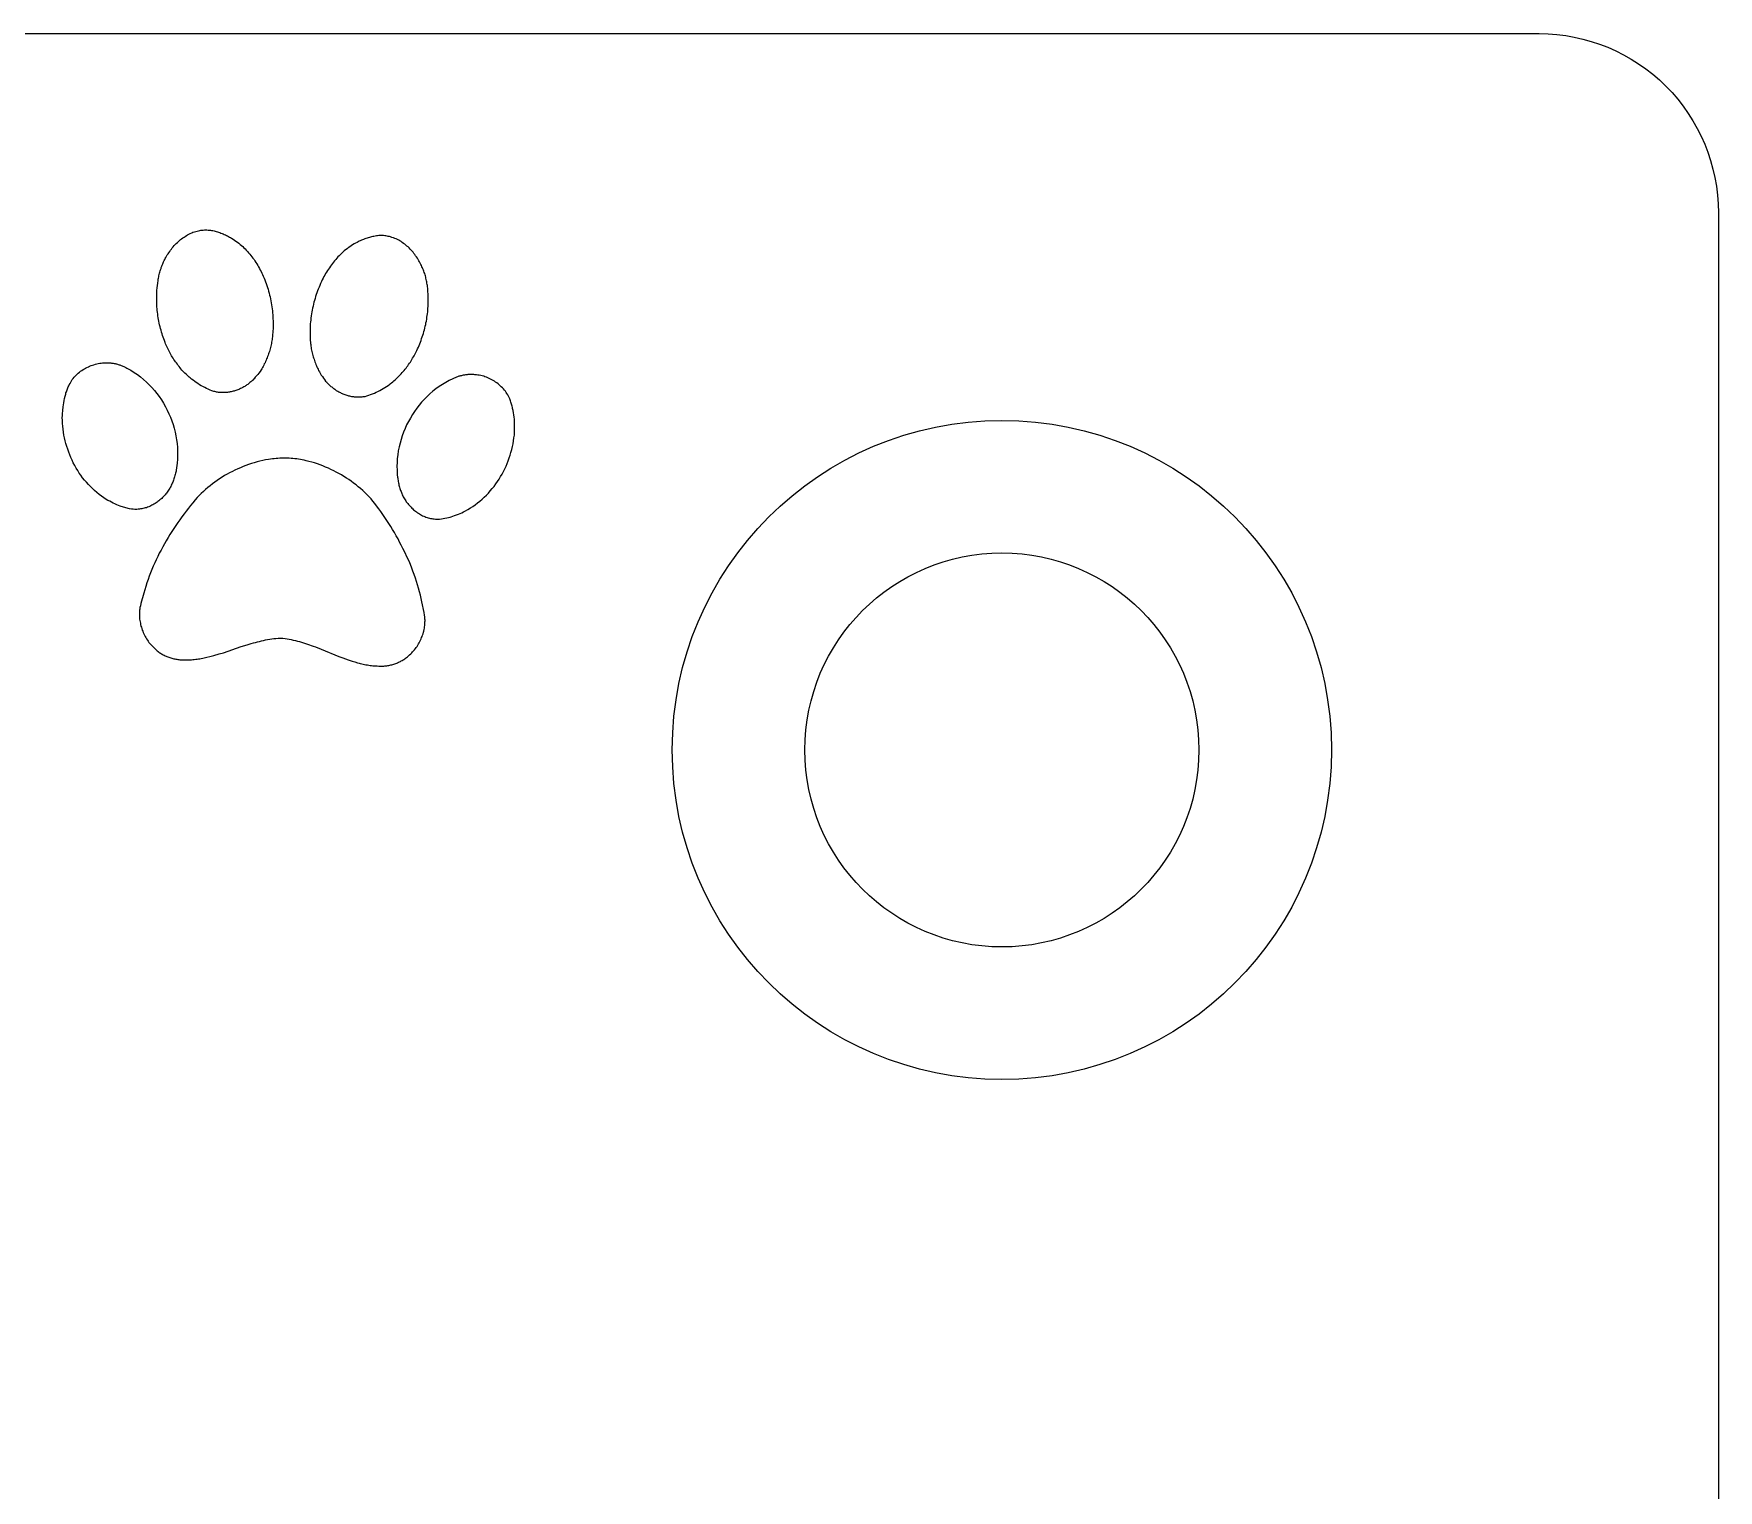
# Model space of a CAD drawing. Header units: inches. Extents: x 17686.2 to 17710.1, y 16300.4 to 16318.2.
# Drawn here: x 17707.586 to 17708.762, y 16307.87 to 16308.887 of the extents above; entities that cross this region are included whole.
import ezdxf

# ---------------------------------------------------------------- set-up
doc = ezdxf.new("R2010")
doc.units = ezdxf.units.IN
doc.header["$MEASUREMENT"] = 0
doc.layers.add('DEFAULT_LAYER', color=1, linetype='Continuous')

msp = doc.modelspace()

# ---------------------------------------------------------------- linework, layer by layer
at = {"color": 1, "linetype": 'ByBlock'}
msp.add_lwpolyline([(17703.5755, 16308.8868), (17708.6367, 16308.8868, -0.414214), (17708.7617, 16308.7618), (17708.7617, 16305.3968, -0.414214), (17708.6367, 16305.2718), (17703.5755, 16305.2718, -0.414214), (17703.4505, 16305.3968), (17703.4505, 16308.7618, -0.414214)], format="xyb", close=True, dxfattribs=at)
at = {"color": 3, "linetype": 'ByBlock'}
msp.add_circle((17708.2617, 16308.3868), 0.23, dxfattribs=at)
at = {"color": 1, "linetype": 'ByBlock'}
msp.add_circle((17708.2617, 16308.3868), 0.1375, dxfattribs=at)
at = {"layer": 'DEFAULT_LAYER', "color": 2}
for points in [[(17707.7011, 16308.7492), (17707.7019, 16308.7494), (17707.7028, 16308.7495), (17707.7036, 16308.7496), (17707.7044, 16308.7497), (17707.7053, 16308.7498), (17707.7061, 16308.7498), (17707.7069, 16308.7498), (17707.7078, 16308.7497), (17707.7086, 16308.7496), (17707.7094, 16308.7495), (17707.7102, 16308.7494), (17707.7111, 16308.7493), (17707.7119, 16308.7491), (17707.7127, 16308.7489), (17707.7135, 16308.7487), (17707.7143, 16308.7485), (17707.7151, 16308.7482), (17707.7159, 16308.7479), (17707.7167, 16308.7476), (17707.7175, 16308.7473), (17707.7182, 16308.747), (17707.719, 16308.7467), (17707.7198, 16308.7463), (17707.7205, 16308.746), (17707.7213, 16308.7456), (17707.722, 16308.7452), (17707.7228, 16308.7448), (17707.7235, 16308.7444), (17707.7242, 16308.744), (17707.7252, 16308.7433), (17707.7262, 16308.7426), (17707.7272, 16308.742), (17707.7282, 16308.7412), (17707.7291, 16308.7405), (17707.7301, 16308.7397), (17707.731, 16308.7389), (17707.7319, 16308.7381), (17707.7327, 16308.7373), (17707.7336, 16308.7365), (17707.7344, 16308.7356), (17707.7353, 16308.7347), (17707.736, 16308.7338), (17707.7368, 16308.7329), (17707.7376, 16308.732), (17707.7383, 16308.731), (17707.739, 16308.73), (17707.7398, 16308.7291), (17707.7404, 16308.7281), (17707.7411, 16308.7271), (17707.7417, 16308.726), (17707.7424, 16308.725), (17707.743, 16308.724), (17707.7436, 16308.7229), (17707.7441, 16308.7218), (17707.7447, 16308.7208), (17707.7452, 16308.7197), (17707.7457, 16308.7186), (17707.7462, 16308.7175), (17707.7468, 16308.7162), (17707.7473, 16308.7149), (17707.7478, 16308.7136), (17707.7483, 16308.7123), (17707.7487, 16308.711), (17707.7492, 16308.7097), (17707.7496, 16308.7084), (17707.75, 16308.707), (17707.7503, 16308.7057), (17707.7507, 16308.7043), (17707.751, 16308.703), (17707.7513, 16308.7016), (17707.7516, 16308.7002), (17707.7518, 16308.6989), (17707.7521, 16308.6975), (17707.7523, 16308.6961), (17707.7525, 16308.6947), (17707.7526, 16308.6934), (17707.7528, 16308.692), (17707.7529, 16308.6906), (17707.753, 16308.6892), (17707.753, 16308.6878), (17707.7531, 16308.6864), (17707.7531, 16308.685), (17707.7531, 16308.6836), (17707.7531, 16308.6822), (17707.7531, 16308.6808), (17707.753, 16308.6794), (17707.7529, 16308.678), (17707.7528, 16308.6771), (17707.7527, 16308.6762), (17707.7526, 16308.6752), (17707.7525, 16308.6743), (17707.7524, 16308.6733), (17707.7522, 16308.6724), (17707.752, 16308.6715), (17707.7519, 16308.6705), (17707.7517, 16308.6696), (17707.7515, 16308.6687), (17707.7513, 16308.6678), (17707.751, 16308.6668), (17707.7508, 16308.6659), (17707.7505, 16308.665), (17707.7502, 16308.6641), (17707.7499, 16308.6632), (17707.7496, 16308.6623), (17707.7493, 16308.6614), (17707.749, 16308.6605), (17707.7486, 16308.6597), (17707.7482, 16308.6588), (17707.7479, 16308.6579), (17707.7475, 16308.6571), (17707.747, 16308.6562), (17707.7466, 16308.6554), (17707.7461, 16308.6545), (17707.7457, 16308.6537), (17707.7452, 16308.6529), (17707.7447, 16308.6521), (17707.744, 16308.651), (17707.7432, 16308.6499), (17707.7424, 16308.6489), (17707.7416, 16308.6479), (17707.7407, 16308.6469), (17707.7398, 16308.6459), (17707.7394, 16308.6455), (17707.7389, 16308.645), (17707.7385, 16308.6445), (17707.738, 16308.6441), (17707.7375, 16308.6437), (17707.737, 16308.6433), (17707.7365, 16308.6428), (17707.736, 16308.6424), (17707.7354, 16308.642), (17707.7349, 16308.6417), (17707.7344, 16308.6413), (17707.7338, 16308.6409), (17707.7333, 16308.6406), (17707.7327, 16308.6403), (17707.7321, 16308.6399), (17707.7316, 16308.6396), (17707.731, 16308.6393), (17707.7304, 16308.639), (17707.7297, 16308.6387), (17707.7291, 16308.6385), (17707.7285, 16308.6382), (17707.7278, 16308.638), (17707.7272, 16308.6377), (17707.7265, 16308.6375), (17707.7259, 16308.6373), (17707.7252, 16308.6372), (17707.7246, 16308.637), (17707.7239, 16308.6368), (17707.7232, 16308.6367), (17707.7226, 16308.6366), (17707.7219, 16308.6365), (17707.7212, 16308.6364), (17707.7205, 16308.6363), (17707.7199, 16308.6363), (17707.7192, 16308.6362), (17707.7185, 16308.6362), (17707.7178, 16308.6362), (17707.7171, 16308.6362), (17707.7164, 16308.6363), (17707.7158, 16308.6363), (17707.7151, 16308.6364), (17707.7144, 16308.6365), (17707.7137, 16308.6366), (17707.7131, 16308.6367), (17707.7124, 16308.6369), (17707.7117, 16308.637), (17707.7104, 16308.6375), (17707.7092, 16308.638), (17707.7079, 16308.6386), (17707.7067, 16308.6391), (17707.7054, 16308.6397), (17707.7042, 16308.6404), (17707.703, 16308.641), (17707.7018, 16308.6417), (17707.7007, 16308.6425), (17707.6995, 16308.6432), (17707.6984, 16308.644), (17707.6973, 16308.6448), (17707.6962, 16308.6457), (17707.6952, 16308.6465), (17707.6946, 16308.647), (17707.6939, 16308.6477), (17707.6931, 16308.6484), (17707.6924, 16308.6491), (17707.6916, 16308.6498), (17707.6909, 16308.6505), (17707.6902, 16308.6513), (17707.6895, 16308.652), (17707.6888, 16308.6528), (17707.6882, 16308.6536), (17707.6875, 16308.6544), (17707.6869, 16308.6552), (17707.6863, 16308.656), (17707.6857, 16308.6569), (17707.6851, 16308.6577), (17707.6845, 16308.6585), (17707.6839, 16308.6594), (17707.6834, 16308.6603), (17707.6828, 16308.6611), (17707.6823, 16308.662), (17707.6818, 16308.6629), (17707.6813, 16308.6638), (17707.6808, 16308.6647), (17707.6803, 16308.6656), (17707.6799, 16308.6666), (17707.6794, 16308.6675), (17707.679, 16308.6684), (17707.6786, 16308.6694), (17707.6781, 16308.6703), (17707.6778, 16308.6713), (17707.6773, 16308.6725), (17707.6768, 16308.6737), (17707.6764, 16308.6749), (17707.676, 16308.6761), (17707.6756, 16308.6773), (17707.6752, 16308.6785), (17707.6749, 16308.6797), (17707.6745, 16308.681), (17707.6742, 16308.6822), (17707.6739, 16308.6835), (17707.6737, 16308.6847), (17707.6734, 16308.686), (17707.6732, 16308.6872), (17707.673, 16308.6885), (17707.6728, 16308.6897), (17707.6726, 16308.691), (17707.6725, 16308.6923), (17707.6723, 16308.6935), (17707.6722, 16308.6948), (17707.6721, 16308.6961), (17707.672, 16308.6974), (17707.672, 16308.6986), (17707.6719, 16308.6999), (17707.6719, 16308.7012), (17707.6719, 16308.7025), (17707.6719, 16308.7038), (17707.672, 16308.705), (17707.672, 16308.7063), (17707.6721, 16308.7076), (17707.6722, 16308.7093), (17707.6724, 16308.711), (17707.6726, 16308.7127), (17707.6729, 16308.7144), (17707.673, 16308.7153), (17707.6732, 16308.7161), (17707.6733, 16308.717), (17707.6735, 16308.7178), (17707.6737, 16308.7187), (17707.6739, 16308.7195), (17707.6741, 16308.7203), (17707.6744, 16308.7212), (17707.6746, 16308.722), (17707.6749, 16308.7228), (17707.6751, 16308.7236), (17707.6754, 16308.7244), (17707.6757, 16308.7252), (17707.6761, 16308.726), (17707.6764, 16308.7268), (17707.6767, 16308.7276), (17707.6771, 16308.7284), (17707.6775, 16308.7291), (17707.6779, 16308.7299), (17707.6783, 16308.7306), (17707.6788, 16308.7314), (17707.6793, 16308.7323), (17707.6798, 16308.7331), (17707.6804, 16308.7339), (17707.681, 16308.7348), (17707.6816, 16308.7356), (17707.6822, 16308.7364), (17707.6828, 16308.7372), (17707.6835, 16308.738), (17707.6841, 16308.7388), (17707.6848, 16308.7395), (17707.6855, 16308.7402), (17707.6863, 16308.741), (17707.687, 16308.7416), (17707.6878, 16308.7423), (17707.6885, 16308.743), (17707.6893, 16308.7436), (17707.6901, 16308.7442), (17707.691, 16308.7448), (17707.6918, 16308.7453), (17707.6927, 16308.7459), (17707.6935, 16308.7464), (17707.6944, 16308.7468), (17707.6953, 16308.7473), (17707.6963, 16308.7477), (17707.6972, 16308.7481), (17707.6982, 16308.7484), (17707.6991, 16308.7487), (17707.7001, 16308.749), (17707.7011, 16308.7492)], [(17707.8351, 16308.7449), (17707.8343, 16308.7451), (17707.8335, 16308.7453), (17707.8327, 16308.7455), (17707.8318, 16308.7456), (17707.831, 16308.7457), (17707.8302, 16308.7458), (17707.8293, 16308.7458), (17707.8285, 16308.7458), (17707.8277, 16308.7458), (17707.8269, 16308.7458), (17707.826, 16308.7457), (17707.8252, 16308.7456), (17707.8244, 16308.7455), (17707.8235, 16308.7453), (17707.8227, 16308.7452), (17707.8219, 16308.745), (17707.8211, 16308.7448), (17707.8203, 16308.7446), (17707.8195, 16308.7443), (17707.8187, 16308.7441), (17707.8179, 16308.7438), (17707.8171, 16308.7435), (17707.8163, 16308.7432), (17707.8155, 16308.7429), (17707.8148, 16308.7426), (17707.814, 16308.7422), (17707.8132, 16308.7419), (17707.8125, 16308.7415), (17707.8118, 16308.7411), (17707.8107, 16308.7406), (17707.8096, 16308.74), (17707.8086, 16308.7393), (17707.8076, 16308.7387), (17707.8066, 16308.738), (17707.8056, 16308.7373), (17707.8047, 16308.7366), (17707.8037, 16308.7358), (17707.8028, 16308.7351), (17707.8019, 16308.7343), (17707.801, 16308.7335), (17707.8001, 16308.7326), (17707.7993, 16308.7318), (17707.7984, 16308.7309), (17707.7976, 16308.73), (17707.7968, 16308.7291), (17707.796, 16308.7282), (17707.7953, 16308.7273), (17707.7945, 16308.7263), (17707.7938, 16308.7254), (17707.7931, 16308.7244), (17707.7924, 16308.7234), (17707.7917, 16308.7224), (17707.7911, 16308.7214), (17707.7904, 16308.7204), (17707.7898, 16308.7193), (17707.7892, 16308.7183), (17707.7886, 16308.7172), (17707.7881, 16308.7162), (17707.7874, 16308.7149), (17707.7868, 16308.7137), (17707.7863, 16308.7124), (17707.7857, 16308.7111), (17707.7852, 16308.7098), (17707.7846, 16308.7085), (17707.7841, 16308.7072), (17707.7837, 16308.7059), (17707.7832, 16308.7046), (17707.7828, 16308.7033), (17707.7824, 16308.702), (17707.782, 16308.7006), (17707.7816, 16308.6993), (17707.7813, 16308.6979), (17707.781, 16308.6966), (17707.7807, 16308.6952), (17707.7804, 16308.6938), (17707.7801, 16308.6925), (17707.7799, 16308.6911), (17707.7797, 16308.6897), (17707.7795, 16308.6883), (17707.7794, 16308.6869), (17707.7792, 16308.6856), (17707.7791, 16308.6842), (17707.779, 16308.6828), (17707.7789, 16308.6814), (17707.7789, 16308.68), (17707.7789, 16308.6786), (17707.7789, 16308.6772), (17707.7789, 16308.6763), (17707.7789, 16308.6753), (17707.779, 16308.6744), (17707.779, 16308.6734), (17707.7791, 16308.6725), (17707.7792, 16308.6715), (17707.7793, 16308.6706), (17707.7794, 16308.6697), (17707.7795, 16308.6687), (17707.7797, 16308.6678), (17707.7798, 16308.6668), (17707.78, 16308.6659), (17707.7802, 16308.665), (17707.7804, 16308.6641), (17707.7806, 16308.6631), (17707.7809, 16308.6622), (17707.7811, 16308.6613), (17707.7814, 16308.6604), (17707.7817, 16308.6595), (17707.782, 16308.6586), (17707.7823, 16308.6577), (17707.7826, 16308.6568), (17707.7829, 16308.6559), (17707.7833, 16308.655), (17707.7837, 16308.6542), (17707.7841, 16308.6533), (17707.7845, 16308.6525), (17707.7849, 16308.6516), (17707.7854, 16308.6508), (17707.786, 16308.6497), (17707.7867, 16308.6485), (17707.7875, 16308.6474), (17707.7882, 16308.6464), (17707.789, 16308.6453), (17707.7898, 16308.6443), (17707.7903, 16308.6438), (17707.7907, 16308.6433), (17707.7911, 16308.6429), (17707.7916, 16308.6424), (17707.792, 16308.6419), (17707.7925, 16308.6415), (17707.793, 16308.641), (17707.7935, 16308.6406), (17707.794, 16308.6402), (17707.7945, 16308.6397), (17707.795, 16308.6393), (17707.7955, 16308.639), (17707.7961, 16308.6386), (17707.7966, 16308.6382), (17707.7971, 16308.6378), (17707.7977, 16308.6375), (17707.7983, 16308.6372), (17707.7989, 16308.6368), (17707.7995, 16308.6365), (17707.8001, 16308.6362), (17707.8007, 16308.6359), (17707.8013, 16308.6356), (17707.8019, 16308.6353), (17707.8026, 16308.6351), (17707.8032, 16308.6348), (17707.8038, 16308.6346), (17707.8045, 16308.6344), (17707.8052, 16308.6342), (17707.8058, 16308.634), (17707.8065, 16308.6339), (17707.8071, 16308.6337), (17707.8078, 16308.6336), (17707.8085, 16308.6335), (17707.8092, 16308.6334), (17707.8098, 16308.6333), (17707.8105, 16308.6333), (17707.8112, 16308.6332), (17707.8119, 16308.6332), (17707.8126, 16308.6332), (17707.8132, 16308.6332), (17707.8139, 16308.6332), (17707.8146, 16308.6333), (17707.8153, 16308.6333), (17707.816, 16308.6334), (17707.8166, 16308.6335), (17707.8173, 16308.6336), (17707.8186, 16308.634), (17707.8199, 16308.6345), (17707.8212, 16308.6349), (17707.8225, 16308.6354), (17707.8238, 16308.6359), (17707.825, 16308.6365), (17707.8263, 16308.6371), (17707.8275, 16308.6377), (17707.8287, 16308.6383), (17707.8299, 16308.639), (17707.8311, 16308.6397), (17707.8322, 16308.6405), (17707.8334, 16308.6412), (17707.8345, 16308.6421), (17707.835, 16308.6425), (17707.8358, 16308.6431), (17707.8366, 16308.6437), (17707.8374, 16308.6444), (17707.8382, 16308.6451), (17707.839, 16308.6458), (17707.8397, 16308.6465), (17707.8405, 16308.6472), (17707.8412, 16308.6479), (17707.8419, 16308.6487), (17707.8426, 16308.6494), (17707.8433, 16308.6502), (17707.844, 16308.6509), (17707.8446, 16308.6517), (17707.8453, 16308.6525), (17707.8459, 16308.6533), (17707.8465, 16308.6542), (17707.8471, 16308.655), (17707.8477, 16308.6558), (17707.8483, 16308.6567), (17707.8489, 16308.6575), (17707.8494, 16308.6584), (17707.85, 16308.6593), (17707.8505, 16308.6602), (17707.851, 16308.6611), (17707.8515, 16308.662), (17707.852, 16308.6629), (17707.8525, 16308.6638), (17707.853, 16308.6647), (17707.8534, 16308.6656), (17707.854, 16308.6668), (17707.8545, 16308.6679), (17707.855, 16308.6691), (17707.8555, 16308.6703), (17707.856, 16308.6715), (17707.8564, 16308.6727), (17707.8568, 16308.6739), (17707.8572, 16308.6751), (17707.8576, 16308.6763), (17707.858, 16308.6775), (17707.8584, 16308.6788), (17707.8587, 16308.68), (17707.859, 16308.6812), (17707.8593, 16308.6825), (17707.8596, 16308.6837), (17707.8598, 16308.685), (17707.8601, 16308.6862), (17707.8603, 16308.6875), (17707.8605, 16308.6888), (17707.8607, 16308.69), (17707.8608, 16308.6913), (17707.861, 16308.6926), (17707.8611, 16308.6938), (17707.8612, 16308.6951), (17707.8613, 16308.6964), (17707.8613, 16308.6977), (17707.8614, 16308.6989), (17707.8614, 16308.7002), (17707.8614, 16308.7015), (17707.8614, 16308.7032), (17707.8613, 16308.7049), (17707.8612, 16308.7067), (17707.8611, 16308.7084), (17707.861, 16308.7092), (17707.8609, 16308.7101), (17707.8608, 16308.7109), (17707.8606, 16308.7118), (17707.8605, 16308.7126), (17707.8603, 16308.7135), (17707.8602, 16308.7143), (17707.86, 16308.7152), (17707.8598, 16308.716), (17707.8596, 16308.7168), (17707.8594, 16308.7177), (17707.8592, 16308.7185), (17707.8589, 16308.7193), (17707.8586, 16308.7201), (17707.8583, 16308.7209), (17707.858, 16308.7218), (17707.8577, 16308.7226), (17707.8574, 16308.7233), (17707.857, 16308.7241), (17707.8567, 16308.7249), (17707.8563, 16308.7257), (17707.8558, 16308.7266), (17707.8553, 16308.7275), (17707.8548, 16308.7283), (17707.8543, 16308.7292), (17707.8538, 16308.7301), (17707.8532, 16308.7309), (17707.8526, 16308.7317), (17707.852, 16308.7326), (17707.8514, 16308.7334), (17707.8508, 16308.7342), (17707.8501, 16308.7349), (17707.8494, 16308.7357), (17707.8487, 16308.7364), (17707.848, 16308.7372), (17707.8473, 16308.7379), (17707.8465, 16308.7385), (17707.8458, 16308.7392), (17707.845, 16308.7398), (17707.8442, 16308.7404), (17707.8433, 16308.741), (17707.8425, 16308.7416), (17707.8416, 16308.7421), (17707.8408, 16308.7426), (17707.8399, 16308.7431), (17707.839, 16308.7435), (17707.838, 16308.7439), (17707.8371, 16308.7443), (17707.8361, 16308.7446), (17707.8351, 16308.7449)], [(17707.6109, 16308.6417), (17707.6114, 16308.6426), (17707.6119, 16308.6435), (17707.6124, 16308.6444), (17707.613, 16308.6453), (17707.6137, 16308.6461), (17707.6143, 16308.6469), (17707.615, 16308.6477), (17707.6157, 16308.6484), (17707.6165, 16308.6491), (17707.6172, 16308.6498), (17707.618, 16308.6505), (17707.6188, 16308.6511), (17707.6197, 16308.6517), (17707.6205, 16308.6523), (17707.6214, 16308.6528), (17707.6223, 16308.6533), (17707.6232, 16308.6538), (17707.6242, 16308.6543), (17707.6251, 16308.6547), (17707.6261, 16308.6551), (17707.6271, 16308.6554), (17707.6281, 16308.6557), (17707.6291, 16308.656), (17707.6301, 16308.6563), (17707.6311, 16308.6565), (17707.6321, 16308.6567), (17707.6331, 16308.6568), (17707.6341, 16308.6569), (17707.6352, 16308.657), (17707.6358, 16308.657), (17707.6364, 16308.657), (17707.6369, 16308.657), (17707.6375, 16308.657), (17707.6381, 16308.657), (17707.6387, 16308.657), (17707.6393, 16308.657), (17707.6399, 16308.6569), (17707.6404, 16308.6568), (17707.641, 16308.6568), (17707.6416, 16308.6567), (17707.6422, 16308.6566), (17707.6428, 16308.6565), (17707.6433, 16308.6563), (17707.6439, 16308.6562), (17707.6445, 16308.656), (17707.645, 16308.6559), (17707.6456, 16308.6557), (17707.6461, 16308.6555), (17707.6467, 16308.6553), (17707.6472, 16308.6551), (17707.6478, 16308.6549), (17707.6483, 16308.6547), (17707.6489, 16308.6545), (17707.6494, 16308.6542), (17707.6499, 16308.654), (17707.6504, 16308.6537), (17707.651, 16308.6534), (17707.6515, 16308.6531), (17707.6539, 16308.6518), (17707.6562, 16308.6503), (17707.6584, 16308.6488), (17707.6606, 16308.6472), (17707.6627, 16308.6454), (17707.6647, 16308.6436), (17707.6667, 16308.6417), (17707.6685, 16308.6397), (17707.6703, 16308.6377), (17707.672, 16308.6356), (17707.6737, 16308.6334), (17707.6752, 16308.6311), (17707.6766, 16308.6288), (17707.678, 16308.6264), (17707.6792, 16308.624), (17707.6804, 16308.6215), (17707.6815, 16308.619), (17707.6825, 16308.6165), (17707.6833, 16308.6139), (17707.6841, 16308.6113), (17707.6848, 16308.6086), (17707.6853, 16308.606), (17707.6858, 16308.6033), (17707.6861, 16308.6006), (17707.6864, 16308.5978), (17707.6865, 16308.5951), (17707.6865, 16308.5924), (17707.6864, 16308.5897), (17707.6862, 16308.587), (17707.686, 16308.5854), (17707.6858, 16308.5838), (17707.6855, 16308.5822), (17707.6854, 16308.5814), (17707.6852, 16308.5806), (17707.685, 16308.5799), (17707.6848, 16308.5791), (17707.6846, 16308.5783), (17707.6844, 16308.5775), (17707.6842, 16308.5768), (17707.6839, 16308.576), (17707.6837, 16308.5752), (17707.6834, 16308.5745), (17707.6831, 16308.5738), (17707.6828, 16308.573), (17707.6825, 16308.5723), (17707.6821, 16308.5716), (17707.6818, 16308.5708), (17707.6814, 16308.5701), (17707.681, 16308.5695), (17707.6806, 16308.5688), (17707.6802, 16308.5681), (17707.6797, 16308.5674), (17707.6792, 16308.5668), (17707.6787, 16308.5661), (17707.6782, 16308.5655), (17707.6777, 16308.5649), (17707.6772, 16308.5642), (17707.6766, 16308.5636), (17707.676, 16308.563), (17707.6754, 16308.5624), (17707.6748, 16308.5619), (17707.6741, 16308.5613), (17707.6735, 16308.5608), (17707.6728, 16308.5603), (17707.6722, 16308.5598), (17707.6715, 16308.5593), (17707.6708, 16308.5588), (17707.67, 16308.5584), (17707.6693, 16308.5579), (17707.6686, 16308.5576), (17707.6678, 16308.5572), (17707.6671, 16308.5568), (17707.6663, 16308.5565), (17707.6655, 16308.5562), (17707.6647, 16308.5559), (17707.6639, 16308.5557), (17707.6631, 16308.5555), (17707.6623, 16308.5553), (17707.6615, 16308.5551), (17707.6606, 16308.555), (17707.6598, 16308.5549), (17707.659, 16308.5548), (17707.6581, 16308.5547), (17707.6573, 16308.5547), (17707.6566, 16308.5547), (17707.6555, 16308.5548), (17707.6544, 16308.5549), (17707.653, 16308.5551), (17707.6471, 16308.5568), (17707.6465, 16308.557), (17707.6452, 16308.5575), (17707.644, 16308.558), (17707.6427, 16308.5585), (17707.6415, 16308.5591), (17707.6403, 16308.5597), (17707.6391, 16308.5604), (17707.6379, 16308.561), (17707.6367, 16308.5617), (17707.635, 16308.5628), (17707.6334, 16308.564), (17707.6317, 16308.5652), (17707.6301, 16308.5664), (17707.6286, 16308.5678), (17707.6271, 16308.5692), (17707.6256, 16308.5706), (17707.6242, 16308.5721), (17707.6228, 16308.5736), (17707.6215, 16308.5752), (17707.6202, 16308.5768), (17707.619, 16308.5785), (17707.6179, 16308.5801), (17707.6168, 16308.5819), (17707.6157, 16308.5836), (17707.6147, 16308.5854), (17707.6137, 16308.5872), (17707.6128, 16308.589), (17707.612, 16308.5909), (17707.6112, 16308.5928), (17707.6105, 16308.5947), (17707.6098, 16308.5967), (17707.6091, 16308.5986), (17707.6086, 16308.6006), (17707.6081, 16308.6026), (17707.6076, 16308.6046), (17707.6072, 16308.6066), (17707.6069, 16308.6086), (17707.6066, 16308.6106), (17707.6063, 16308.6127), (17707.6062, 16308.6147), (17707.6061, 16308.6167), (17707.606, 16308.6188), (17707.6061, 16308.62), (17707.6061, 16308.6215), (17707.6063, 16308.6238), (17707.6066, 16308.6262), (17707.6068, 16308.6277), (17707.607, 16308.6292), (17707.6073, 16308.6307), (17707.6076, 16308.6322), (17707.608, 16308.6337), (17707.6082, 16308.6345), (17707.6084, 16308.6352), (17707.6086, 16308.636), (17707.6089, 16308.6367), (17707.6091, 16308.6374), (17707.6094, 16308.6382), (17707.6096, 16308.6389), (17707.6099, 16308.6396), (17707.6102, 16308.6403), (17707.6105, 16308.641), (17707.6109, 16308.6417)], [(17707.9183, 16308.6318), (17707.9178, 16308.6328), (17707.9174, 16308.6337), (17707.9169, 16308.6346), (17707.9163, 16308.6355), (17707.9158, 16308.6364), (17707.9152, 16308.6372), (17707.9145, 16308.638), (17707.9139, 16308.6388), (17707.9132, 16308.6396), (17707.9124, 16308.6403), (17707.9117, 16308.641), (17707.9109, 16308.6417), (17707.9101, 16308.6424), (17707.9093, 16308.643), (17707.9084, 16308.6436), (17707.9076, 16308.6442), (17707.9067, 16308.6447), (17707.9058, 16308.6452), (17707.9049, 16308.6457), (17707.9039, 16308.6461), (17707.903, 16308.6465), (17707.902, 16308.6469), (17707.901, 16308.6473), (17707.9001, 16308.6476), (17707.8991, 16308.6479), (17707.8981, 16308.6481), (17707.897, 16308.6483), (17707.896, 16308.6485), (17707.895, 16308.6486), (17707.8944, 16308.6487), (17707.8938, 16308.6487), (17707.8932, 16308.6488), (17707.8927, 16308.6488), (17707.8921, 16308.6488), (17707.8915, 16308.6489), (17707.8909, 16308.6489), (17707.8903, 16308.6488), (17707.8897, 16308.6488), (17707.8891, 16308.6488), (17707.8886, 16308.6487), (17707.888, 16308.6487), (17707.8874, 16308.6486), (17707.8868, 16308.6485), (17707.8862, 16308.6484), (17707.8857, 16308.6483), (17707.8851, 16308.6482), (17707.8845, 16308.648), (17707.884, 16308.6479), (17707.8834, 16308.6477), (17707.8828, 16308.6476), (17707.8823, 16308.6474), (17707.8817, 16308.6472), (17707.8812, 16308.647), (17707.8806, 16308.6468), (17707.8801, 16308.6466), (17707.8795, 16308.6463), (17707.879, 16308.6461), (17707.8785, 16308.6458), (17707.876, 16308.6446), (17707.8736, 16308.6433), (17707.8713, 16308.6419), (17707.869, 16308.6405), (17707.8668, 16308.6389), (17707.8646, 16308.6372), (17707.8626, 16308.6354), (17707.8606, 16308.6335), (17707.8587, 16308.6316), (17707.8568, 16308.6296), (17707.8551, 16308.6275), (17707.8534, 16308.6254), (17707.8518, 16308.6231), (17707.8503, 16308.6209), (17707.8489, 16308.6185), (17707.8476, 16308.6161), (17707.8463, 16308.6137), (17707.8452, 16308.6112), (17707.8442, 16308.6087), (17707.8432, 16308.6061), (17707.8424, 16308.6035), (17707.8417, 16308.6009), (17707.841, 16308.5983), (17707.8405, 16308.5956), (17707.8401, 16308.5929), (17707.8398, 16308.5902), (17707.8396, 16308.5875), (17707.8395, 16308.5848), (17707.8396, 16308.582), (17707.8397, 16308.5804), (17707.8398, 16308.5788), (17707.84, 16308.5772), (17707.8401, 16308.5765), (17707.8402, 16308.5757), (17707.8403, 16308.5749), (17707.8404, 16308.5741), (17707.8406, 16308.5733), (17707.8408, 16308.5725), (17707.8409, 16308.5717), (17707.8411, 16308.5709), (17707.8414, 16308.5702), (17707.8416, 16308.5694), (17707.8418, 16308.5686), (17707.8421, 16308.5679), (17707.8424, 16308.5671), (17707.8427, 16308.5664), (17707.843, 16308.5657), (17707.8433, 16308.5649), (17707.8436, 16308.5642), (17707.844, 16308.5635), (17707.8444, 16308.5628), (17707.8448, 16308.5621), (17707.8452, 16308.5614), (17707.8457, 16308.5608), (17707.8461, 16308.5601), (17707.8466, 16308.5594), (17707.8471, 16308.5588), (17707.8477, 16308.5581), (17707.8482, 16308.5575), (17707.8488, 16308.5569), (17707.8494, 16308.5562), (17707.85, 16308.5556), (17707.8506, 16308.5551), (17707.8512, 16308.5545), (17707.8518, 16308.554), (17707.8525, 16308.5534), (17707.8532, 16308.5529), (17707.8539, 16308.5524), (17707.8546, 16308.552), (17707.8553, 16308.5515), (17707.856, 16308.5511), (17707.8567, 16308.5507), (17707.8575, 16308.5503), (17707.8583, 16308.55), (17707.859, 16308.5497), (17707.8598, 16308.5494), (17707.8606, 16308.5491), (17707.8614, 16308.5489), (17707.8622, 16308.5486), (17707.863, 16308.5484), (17707.8638, 16308.5483), (17707.8647, 16308.5482), (17707.8655, 16308.5481), (17707.8664, 16308.548), (17707.8671, 16308.5479), (17707.8682, 16308.5479), (17707.8692, 16308.548), (17707.8707, 16308.5481), (17707.8766, 16308.5494), (17707.8773, 16308.5496), (17707.8786, 16308.55), (17707.8798, 16308.5504), (17707.8811, 16308.5509), (17707.8824, 16308.5514), (17707.8836, 16308.5519), (17707.8849, 16308.5524), (17707.8861, 16308.553), (17707.8873, 16308.5537), (17707.8891, 16308.5546), (17707.8908, 16308.5557), (17707.8925, 16308.5568), (17707.8942, 16308.5579), (17707.8958, 16308.5592), (17707.8974, 16308.5605), (17707.899, 16308.5618), (17707.9005, 16308.5632), (17707.902, 16308.5646), (17707.9034, 16308.5661), (17707.9047, 16308.5676), (17707.9061, 16308.5692), (17707.9073, 16308.5708), (17707.9085, 16308.5725), (17707.9097, 16308.5741), (17707.9108, 16308.5759), (17707.9119, 16308.5776), (17707.9129, 16308.5794), (17707.9139, 16308.5812), (17707.9148, 16308.583), (17707.9157, 16308.5849), (17707.9165, 16308.5868), (17707.9172, 16308.5887), (17707.9179, 16308.5906), (17707.9186, 16308.5926), (17707.9191, 16308.5945), (17707.9197, 16308.5965), (17707.9201, 16308.5985), (17707.9206, 16308.6005), (17707.9209, 16308.6025), (17707.9212, 16308.6046), (17707.9215, 16308.6066), (17707.9216, 16308.6086), (17707.9217, 16308.6098), (17707.9217, 16308.6114), (17707.9217, 16308.6137), (17707.9216, 16308.616), (17707.9215, 16308.6176), (17707.9213, 16308.6191), (17707.9211, 16308.6206), (17707.9209, 16308.6222), (17707.9206, 16308.6237), (17707.9205, 16308.6244), (17707.9203, 16308.6252), (17707.9201, 16308.6259), (17707.92, 16308.6267), (17707.9198, 16308.6274), (17707.9195, 16308.6282), (17707.9193, 16308.6289), (17707.9191, 16308.6296), (17707.9188, 16308.6304), (17707.9185, 16308.6311), (17707.9183, 16308.6318)]]:
    msp.add_lwpolyline(points, dxfattribs=at)
msp.add_lwpolyline([(17707.7631, 16308.5905), (17707.7618, 16308.5905), (17707.7604, 16308.5905), (17707.7591, 16308.5905), (17707.7578, 16308.5904), (17707.7565, 16308.5903), (17707.7552, 16308.5902), (17707.7539, 16308.5901), (17707.7526, 16308.5899), (17707.7513, 16308.5898), (17707.75, 16308.5896), (17707.7479, 16308.5892), (17707.7459, 16308.5888), (17707.7439, 16308.5883), (17707.7419, 16308.5878), (17707.74, 16308.5873), (17707.738, 16308.5867), (17707.736, 16308.586), (17707.7341, 16308.5853), (17707.7322, 16308.5846), (17707.7303, 16308.5838), (17707.7284, 16308.583), (17707.7265, 16308.5821), (17707.7247, 16308.5812), (17707.7228, 16308.5803), (17707.721, 16308.5793), (17707.7193, 16308.5783), (17707.7175, 16308.5772), (17707.7158, 16308.5761), (17707.7141, 16308.5749), (17707.7124, 16308.5737), (17707.7108, 16308.5725), (17707.7091, 16308.5712), (17707.7075, 16308.5699), (17707.706, 16308.5686), (17707.7045, 16308.5672), (17707.703, 16308.5658), (17707.7015, 16308.5643), (17707.7001, 16308.5629), (17707.6987, 16308.5613), (17707.6971, 16308.5594), (17707.6956, 16308.5575), (17707.694, 16308.5555), (17707.6925, 16308.5535), (17707.691, 16308.5515), (17707.6895, 16308.5495), (17707.688, 16308.5475), (17707.6866, 16308.5455), (17707.6852, 16308.5434), (17707.6838, 16308.5413), (17707.6824, 16308.5392), (17707.6811, 16308.5371), (17707.6798, 16308.535), (17707.6785, 16308.5328), (17707.6773, 16308.5307), (17707.6761, 16308.5285), (17707.6749, 16308.5263), (17707.6737, 16308.5241), (17707.6726, 16308.5218), (17707.6716, 16308.5196), (17707.6705, 16308.5173), (17707.6695, 16308.515), (17707.6685, 16308.5127), (17707.6676, 16308.5104), (17707.6667, 16308.5081), (17707.6659, 16308.5057), (17707.6651, 16308.5034), (17707.6643, 16308.501), (17707.6636, 16308.4986), (17707.663, 16308.4963), (17707.6609, 16308.489), (17707.6605, 16308.4873), (17707.6602, 16308.4862), (17707.6601, 16308.4856), (17707.6601, 16308.485), (17707.66, 16308.4844), (17707.6599, 16308.4839), (17707.6599, 16308.4833), (17707.6599, 16308.4827), (17707.6599, 16308.4821), (17707.6598, 16308.4811), (17707.6599, 16308.4801), (17707.6599, 16308.4791), (17707.66, 16308.4782), (17707.6601, 16308.4772), (17707.6603, 16308.4762), (17707.6605, 16308.4752), (17707.6607, 16308.4743), (17707.6609, 16308.4733), (17707.6612, 16308.4724), (17707.6615, 16308.4715), (17707.6618, 16308.4705), (17707.6622, 16308.4696), (17707.6625, 16308.4687), (17707.663, 16308.4678), (17707.6634, 16308.4669), (17707.6638, 16308.466), (17707.6643, 16308.4652), (17707.6648, 16308.4643), (17707.6654, 16308.4635), (17707.6659, 16308.4627), (17707.6665, 16308.4619), (17707.6671, 16308.4611), (17707.6677, 16308.4604), (17707.6684, 16308.4596), (17707.6691, 16308.4589), (17707.6698, 16308.4582), (17707.6705, 16308.4575), (17707.6712, 16308.4569), (17707.6717, 16308.4564), (17707.6723, 16308.456), (17707.6729, 16308.4555), (17707.6734, 16308.4551), (17707.674, 16308.4547), (17707.6746, 16308.4543), (17707.6752, 16308.4539), (17707.6758, 16308.4536), (17707.6765, 16308.4532), (17707.6771, 16308.4529), (17707.6777, 16308.4526), (17707.6784, 16308.4523), (17707.679, 16308.452), (17707.6797, 16308.4517), (17707.6804, 16308.4515), (17707.681, 16308.4513), (17707.6817, 16308.451), (17707.6824, 16308.4508), (17707.6831, 16308.4507), (17707.6838, 16308.4505), (17707.6845, 16308.4503), (17707.6852, 16308.4502), (17707.6859, 16308.4501), (17707.6866, 16308.45), (17707.6873, 16308.4499), (17707.688, 16308.4498), (17707.6887, 16308.4498), (17707.6894, 16308.4497), (17707.6902, 16308.4497), (17707.6912, 16308.4497), (17707.6922, 16308.4497), (17707.6932, 16308.4497), (17707.6941, 16308.4497), (17707.6951, 16308.4498), (17707.6961, 16308.4498), (17707.6971, 16308.4499), (17707.6981, 16308.45), (17707.6991, 16308.4501), (17707.7001, 16308.4502), (17707.7011, 16308.4504), (17707.702, 16308.4505), (17707.703, 16308.4507), (17707.704, 16308.4509), (17707.705, 16308.4511), (17707.7069, 16308.4515), (17707.7089, 16308.452), (17707.7118, 16308.4527), (17707.7156, 16308.4538), (17707.7184, 16308.4547), (17707.7309, 16308.4589), (17707.7351, 16308.4602), (17707.7365, 16308.4607), (17707.7379, 16308.4611), (17707.7394, 16308.4615), (17707.7408, 16308.4619), (17707.7422, 16308.4622), (17707.7436, 16308.4626), (17707.745, 16308.4629), (17707.7464, 16308.4633), (17707.7479, 16308.4636), (17707.7493, 16308.4638), (17707.7508, 16308.4641), (17707.7522, 16308.4643), (17707.7537, 16308.4645), (17707.7551, 16308.4646), (17707.7566, 16308.4648), (17707.758, 16308.4649), (17707.759, 16308.4649), (17707.76, 16308.4648), (17707.7615, 16308.4646), (17707.7629, 16308.4644), (17707.7644, 16308.4641), (17707.7658, 16308.4639), (17707.7672, 16308.4635), (17707.7687, 16308.4632), (17707.7701, 16308.4628), (17707.7715, 16308.4625), (17707.7729, 16308.462), (17707.7743, 16308.4616), (17707.7757, 16308.4612), (17707.7771, 16308.4607), (17707.7785, 16308.4602), (17707.7798, 16308.4597), (17707.7812, 16308.4592), (17707.7826, 16308.4587), (17707.7867, 16308.4571), (17707.7989, 16308.4521), (17707.8017, 16308.4511), (17707.8054, 16308.4497), (17707.8083, 16308.4488), (17707.8102, 16308.4482), (17707.8121, 16308.4476), (17707.8131, 16308.4474), (17707.814, 16308.4471), (17707.815, 16308.4469), (17707.816, 16308.4467), (17707.8169, 16308.4465), (17707.8179, 16308.4463), (17707.8189, 16308.4461), (17707.8199, 16308.446), (17707.8208, 16308.4458), (17707.8218, 16308.4457), (17707.8228, 16308.4456), (17707.8238, 16308.4455), (17707.8248, 16308.4454), (17707.8258, 16308.4454), (17707.8268, 16308.4453), (17707.8275, 16308.4453), (17707.8282, 16308.4453), (17707.8289, 16308.4453), (17707.8296, 16308.4453), (17707.8304, 16308.4453), (17707.8311, 16308.4454), (17707.8318, 16308.4455), (17707.8325, 16308.4456), (17707.8332, 16308.4457), (17707.8339, 16308.4458), (17707.8346, 16308.4459), (17707.8353, 16308.4461), (17707.836, 16308.4463), (17707.8367, 16308.4465), (17707.8374, 16308.4467), (17707.838, 16308.4469), (17707.8387, 16308.4471), (17707.8394, 16308.4474), (17707.84, 16308.4477), (17707.8407, 16308.448), (17707.8413, 16308.4483), (17707.842, 16308.4486), (17707.8426, 16308.4489), (17707.8432, 16308.4493), (17707.8438, 16308.4496), (17707.8444, 16308.45), (17707.845, 16308.4504), (17707.8456, 16308.4508), (17707.8462, 16308.4513), (17707.8469, 16308.4519), (17707.8477, 16308.4525), (17707.8484, 16308.4531), (17707.8492, 16308.4538), (17707.8499, 16308.4545), (17707.8505, 16308.4552), (17707.8512, 16308.456), (17707.8518, 16308.4567), (17707.8524, 16308.4575), (17707.853, 16308.4583), (17707.8536, 16308.4591), (17707.8541, 16308.4599), (17707.8546, 16308.4608), (17707.8551, 16308.4616), (17707.8556, 16308.4625), (17707.856, 16308.4634), (17707.8564, 16308.4643), (17707.8568, 16308.4652), (17707.8572, 16308.4661), (17707.8575, 16308.467), (17707.8578, 16308.4679), (17707.8581, 16308.4689), (17707.8583, 16308.4698), (17707.8585, 16308.4708), (17707.8587, 16308.4718), (17707.8588, 16308.4727), (17707.859, 16308.4737), (17707.8591, 16308.4747), (17707.8591, 16308.4757), (17707.8591, 16308.4763), (17707.8592, 16308.4769), (17707.8592, 16308.4774), (17707.8591, 16308.478), (17707.8591, 16308.4786), (17707.8591, 16308.4792), (17707.859, 16308.4798), (17707.8588, 16308.4809), (17707.8586, 16308.4827), (17707.8569, 16308.4901), (17707.8565, 16308.4924), (17707.8559, 16308.4948), (17707.8553, 16308.4972), (17707.8546, 16308.4997), (17707.8539, 16308.5021), (17707.8532, 16308.5044), (17707.8524, 16308.5068), (17707.8516, 16308.5092), (17707.8507, 16308.5115), (17707.8499, 16308.5138), (17707.8489, 16308.5162), (17707.848, 16308.5185), (17707.847, 16308.5207), (17707.8448, 16308.5253), (17707.8437, 16308.5275), (17707.8426, 16308.5297), (17707.8414, 16308.5319), (17707.8403, 16308.5341), (17707.839, 16308.5363), (17707.8378, 16308.5385), (17707.8365, 16308.5406), (17707.8352, 16308.5428), (17707.8339, 16308.5449), (17707.8325, 16308.547), (17707.8312, 16308.5491), (17707.8298, 16308.5511), (17707.8283, 16308.5532), (17707.8269, 16308.5552), (17707.8254, 16308.5573), (17707.8242, 16308.5589), (17707.8228, 16308.5604), (17707.8215, 16308.562), (17707.8201, 16308.5635), (17707.8186, 16308.565), (17707.8172, 16308.5664), (17707.8157, 16308.5678), (17707.8141, 16308.5692), (17707.8126, 16308.5705), (17707.811, 16308.5718), (17707.8093, 16308.5731), (17707.8077, 16308.5743), (17707.806, 16308.5755), (17707.8043, 16308.5766), (17707.8026, 16308.5777), (17707.8008, 16308.5788), (17707.799, 16308.5798), (17707.7972, 16308.5808), (17707.7954, 16308.5817), (17707.7935, 16308.5826), (17707.7917, 16308.5835), (17707.7898, 16308.5843), (17707.7879, 16308.5851), (17707.7859, 16308.5858), (17707.784, 16308.5865), (17707.7821, 16308.5871), (17707.7801, 16308.5877), (17707.7781, 16308.5882), (17707.7761, 16308.5887), (17707.7748, 16308.589), (17707.7735, 16308.5893), (17707.7722, 16308.5895), (17707.7709, 16308.5897), (17707.7696, 16308.5899), (17707.7683, 16308.5901), (17707.767, 16308.5902), (17707.7657, 16308.5903), (17707.7644, 16308.5904)], close=True, dxfattribs=at)

doc.saveas('drawing.dxf')
